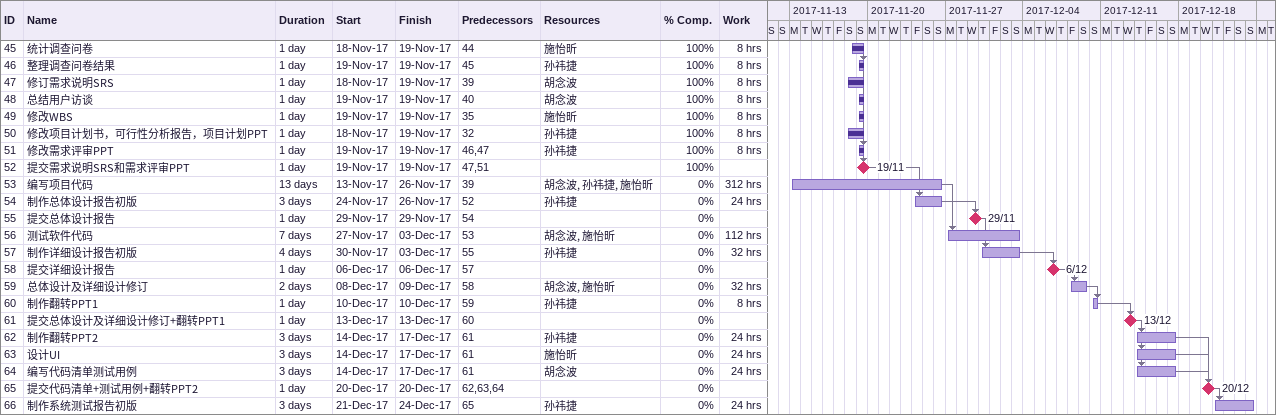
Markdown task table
| ID | Task | Duration | Start | Finish | Predecessors | Resources | % complete | Work (h) |
|---|---|---|---|---|---|---|---|---|
| 45 | 统计调查问卷 | 1d | 2017-11-18 | 2017-11-19 | 44 | 施怡昕 | 100 | 8 |
| 46 | 整理调查问卷结果 | 1d | 2017-11-19 | 2017-11-19 | 45 | 孙祎捷 | 100 | 8 |
| 47 | 修订需求说明SRS | 1d | 2017-11-18 | 2017-11-19 | 39 | 胡念波 | 100 | 8 |
| 48 | 总结用户访谈 | 1d | 2017-11-19 | 2017-11-19 | 40 | 胡念波 | 100 | 8 |
| 49 | 修改WBS | 1d | 2017-11-19 | 2017-11-19 | 35 | 施怡昕 | 100 | 8 |
| 50 | 修改项目计划书，可行性分析报告，项目计划PPT | 1d | 2017-11-18 | 2017-11-19 | 32 | 孙祎捷 | 100 | 8 |
| 51 | 修改需求评审PPT | 1d | 2017-11-19 | 2017-11-19 | 46, 47 | 孙祎捷 | 100 | 8 |
| 52 | 提交需求说明SRS和需求评审PPT | 1d | 2017-11-19 | 2017-11-19 | 47, 51 |  | 100 |  |
| 53 | 编写项目代码 | 13d | 2017-11-13 | 2017-11-26 | 39 | 胡念波, 孙祎捷, 施怡昕 | 0 | 312 |
| 54 | 制作总体设计报告初版 | 3d | 2017-11-24 | 2017-11-26 | 52 | 孙祎捷 | 0 | 24 |
| 55 | 提交总体设计报告 | 1d | 2017-11-29 | 2017-11-29 | 54 |  | 0 |  |
| 56 | 测试软件代码 | 7d | 2017-11-27 | 2017-12-03 | 53 | 胡念波, 施怡昕 | 0 | 112 |
| 57 | 制作详细设计报告初版 | 4d | 2017-11-30 | 2017-12-03 | 55 | 孙祎捷 | 0 | 32 |
| 58 | 提交详细设计报告 | 1d | 2017-12-06 | 2017-12-06 | 57 |  | 0 |  |
| 59 | 总体设计及详细设计修订 | 2d | 2017-12-08 | 2017-12-09 | 58 | 胡念波, 施怡昕 | 0 | 32 |
| 60 | 制作翻转PPT1 | 1d | 2017-12-10 | 2017-12-10 | 59 | 孙祎捷 | 0 | 8 |
| 61 | 提交总体设计及详细设计修订+翻转PPT1 | 1d | 2017-12-13 | 2017-12-13 | 60 |  | 0 |  |
| 62 | 制作翻转PPT2 | 3d | 2017-12-14 | 2017-12-17 | 61 | 孙祎捷 | 0 | 24 |
| 63 | 设计UI | 3d | 2017-12-14 | 2017-12-17 | 61 | 施怡昕 | 0 | 24 |
| 64 | 编写代码清单测试用例 | 3d | 2017-12-14 | 2017-12-17 | 61 | 胡念波 | 0 | 24 |
| 65 | 提交代码清单+测试用例+翻转PPT2 | 1d | 2017-12-20 | 2017-12-20 | 62, 63, 64 |  | 0 |  |
| 66 | 制作系统测试报告初版 | 3d | 2017-12-21 | 2017-12-24 | 65 | 孙祎捷 | 0 | 24 |
